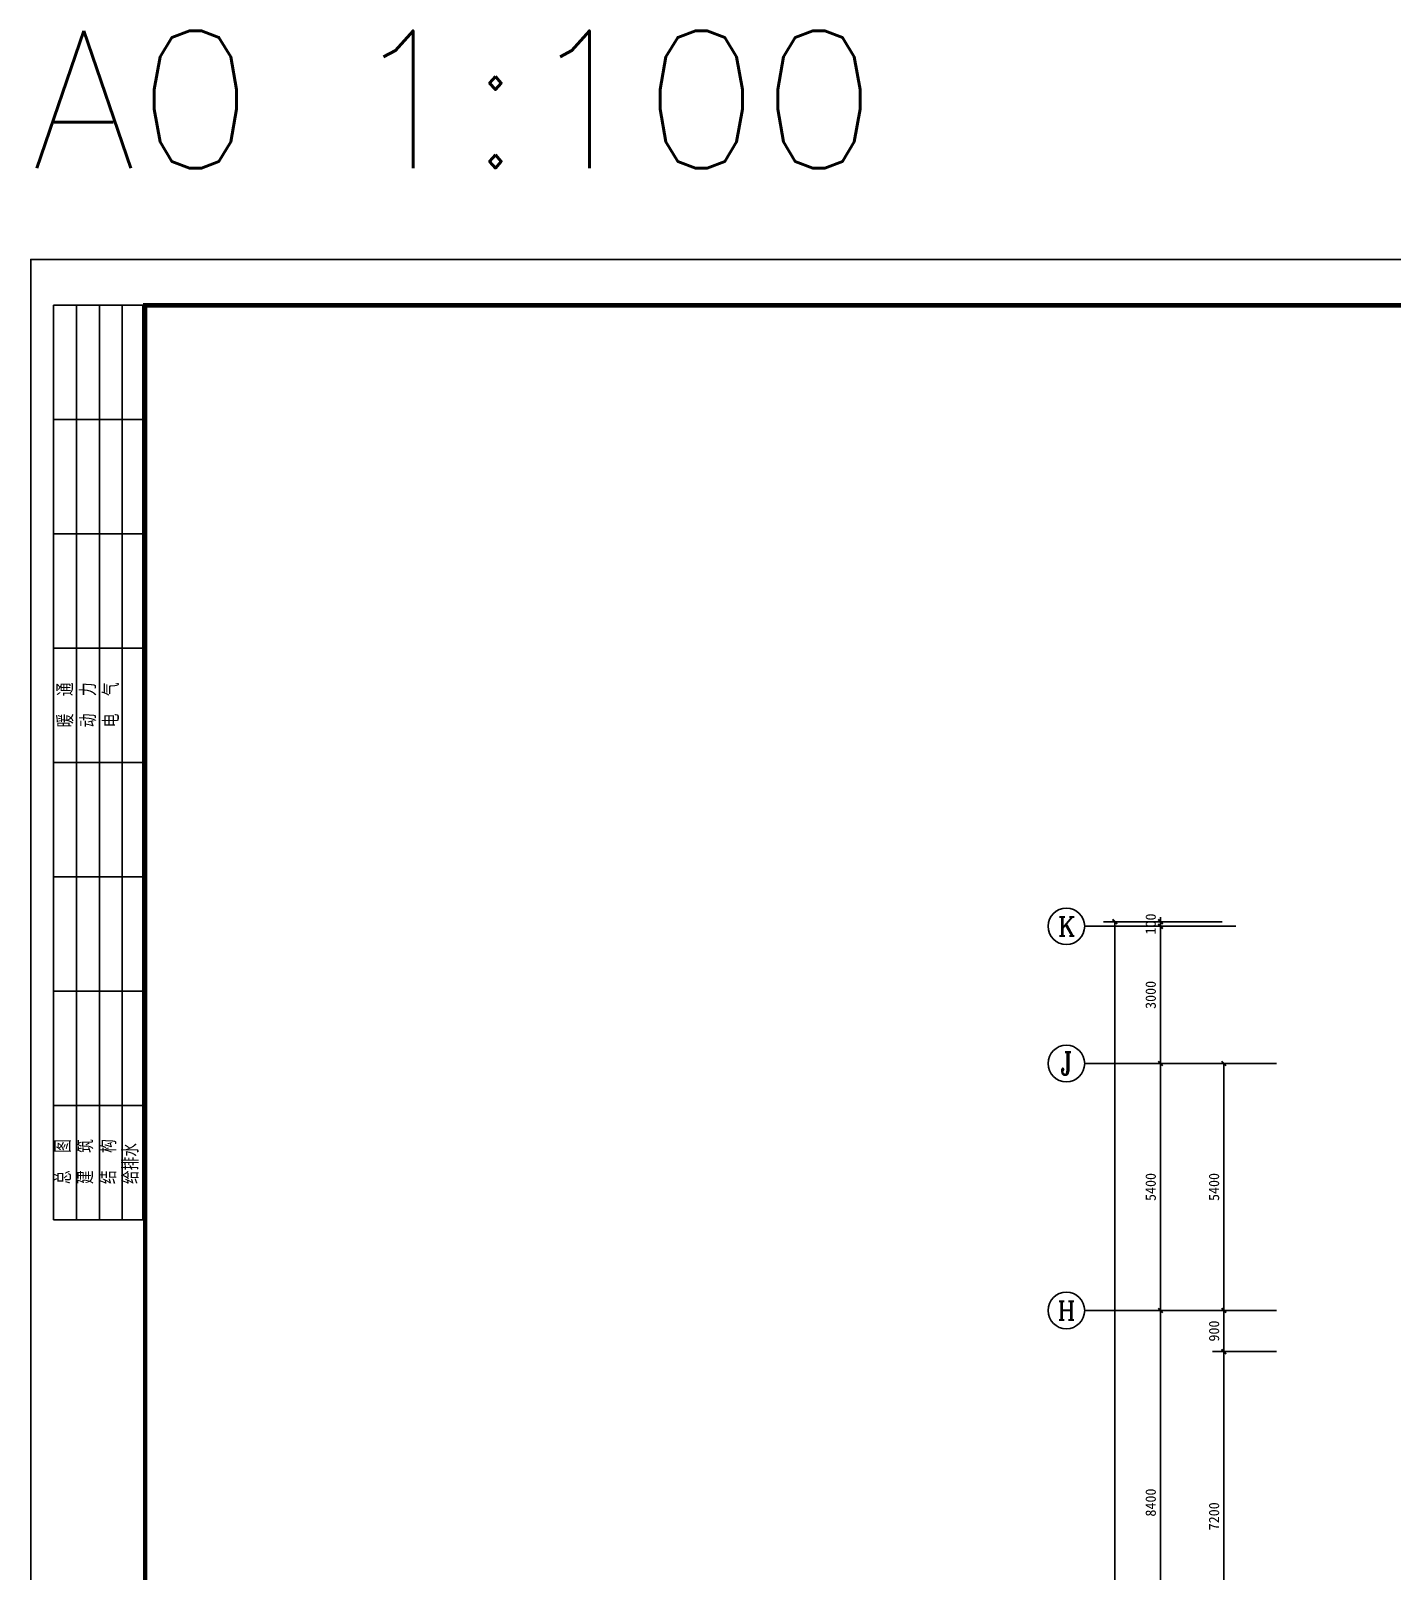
# Model space of a CAD drawing. Extents: x 9734459 to 9908434, y 5249905 to 5598782.
# Drawn here: x 9734459 to 9764222, y 5305325 to 5339005 of the extents above; entities that cross this region are included whole.
import ezdxf
from ezdxf.enums import TextEntityAlignment as Align

# ---------------------------------------------------------------- set-up
doc = ezdxf.new("R2010")
doc.units = 0
doc.header["$LTSCALE"] = 1000
doc.header["$MEASUREMENT"] = 0
doc.linetypes.add('接地线', pattern=[1.35002, 0.5, -1e-05, 1e-05, 0.5, -0.125, 0.1, -0.125])
for name, color, linetype in [('1-建筑底图', 8, 'Continuous'), ('AXIS_TEXT', 7, 'Continuous'), ('BTTK', 7, 'Continuous'), ('PUB_TITLE', 7, 'Continuous'), ('电-线路-接地网', 6, '接地线')]:
    doc.layers.add(name, color=color, linetype=linetype)
doc.layers.add('yichutu', color=7, linetype='Continuous', true_color=0xffffff, plot=False)
doc.styles.add('_TCH_AXIS', font='COMPLEX', dxfattribs={"bigfont": 'GBCBIG'})
doc.styles.add('_TEL_DIM', font='SIMPLEX', dxfattribs={"width": 0.8, "height": 3.5, "bigfont": 'HZTXT'})
doc.styles.add('COMPLEX', font='COMPLEX')
doc.styles.add('HZ(TK)', font='tssdeng.shx', dxfattribs={"width": 0.9, "bigfont": 'tssdchn.shx'})
doc.styles.add('黑体_T3', font='')
doc.styles.get('黑体_T3').set_extended_font_data('SimHei')
doc.dimstyles.new('_TCH_ARCH&&100', dxfattribs={"dimtxt": 225.316456, "dimasz": 100, "dimexe": 250, "dimexo": 300, "dimgap": 100, "dimtad": 1, "dimdec": 0, "dimzin": 0, "dimdsep": 46, "dimtxsty": '黑体_T3', "dimblk": 'ARCHTICK', "dimcen": 0.09, "dimclrt": 7, "dimazin": 2, "dimtfac": 1, "dimtdec": 0, "dimtix": 1, "dimtmove": 2, "dimatfit": 3, "dimfxl": 100, "dimtolj": 1, "dimtzin": 0, "dimarcsym": 0})

# ---------------------------------------------------------------- blocks, each defined once
blk = doc.blocks.new('vhtemplate_2020年新竖式图框_A0')
at = {"layer": 'PUB_TITLE'}
for p, q in [((5, 631), (5, 831)), ((5, 831), (25, 831)), ((10, 831), (10, 631)), ((15, 831), (15, 631)), ((20, 831), (20, 631)), ((24.5, 831), (24.5, 631)), ((25, 831), (25, 631)), ((25, 806), (5, 806)), ((25, 781), (5, 781)), ((25, 756), (5, 756)), ((25, 731), (5, 731)), ((25, 706), (5, 706)), ((25, 681), (5, 681)), ((25, 656), (5, 656)), ((25, 631), (5, 631))]:
    blk.add_line(p, q, dxfattribs=at)
at = {"layer": 'PUB_TITLE', "color": 7}
blk.add_lwpolyline([(0, 0), (1189, 0), (1189, 841), (0, 841)], close=True, dxfattribs=at)
at = {"layer": 'PUB_TITLE', "const_width": 1}
blk.add_lwpolyline([(25, 10), (1179, 10), (1179, 831), (25, 831)], close=True, dxfattribs=at)
at = {"layer": 'BTTK', "color": 4, "style": 'HZ(TK)', "width": 0.9}
for tag, p in [('合作单位', (1144, 743.5)), ('建设单位', (1144, 209.5)), ('工程名称', (1144, 176.5)), ('子项名称', (1154, 160)), ('图纸名称', (1144, 141))]:
    blk.add_attdef(tag, text='', height=3.5, dxfattribs=at).set_placement(p, align=Align.MIDDLE_CENTER)
for tag, p in [('注册证书号', (1156.5, 309.01)), ('注册印章号', (1156.5, 301.01)), ('设计号', (1154, 193)), ('图别', (1137.75, 34)), ('图号', (1170.25, 34)), ('版本号', (1137.75, 26)), ('日期', (1170.25, 26))]:
    blk.add_attdef(tag, text='', height=3.5, dxfattribs=at).set_placement(p, align=Align.MIDDLE)
at = {"layer": 'PUB_TITLE', "style": 'HZ(TK)', "width": 0.9}
for s, p in [('暖  通', (9.32, 738.72)), ('动  力', (14.32, 738.72)), ('电  气', (19.32, 738.72)), ('总  图', (8.82, 638.84)), ('建  筑', (13.7, 638.84)), ('结  构', (18.7, 638.84)), ('给排水', (23.57, 638.84))]:
    blk.add_text(s, height=3.5, rotation=90, dxfattribs=at).set_placement(p)
blk = doc.blocks.new('yct-1189-841-118900-84100-100-0.0')
at = {"layer": 'yichutu', "color": 7, "true_color": 0xffffff}
blk.add_lwpolyline([(0, 0), (0, 84100), (118900, 84100), (118900, 0)], close=True, dxfattribs=at)
at = {"layer": 'yichutu', "color": 7, "true_color": 0xffffff, "style": '_TEL_DIM'}
blk.add_text('A0 1:100', height=3000, dxfattribs=at).set_placement((0, 86100))
blk = doc.blocks.new('_ArchTick')
at = {"color": 0, "linetype": 'ByBlock', "const_width": 0.4}
blk.add_lwpolyline([(-0.5, -0.5), (0.5, 0.5)], dxfattribs=at)
blk = doc.blocks.new('*D122')
at = {"layer": '1-建筑底图', "color": 0, "lineweight": -2, "transparency": 16777216}
for p, q in [((9582644, 5320933), (9581241, 5320933)), ((9581491, 5315533), (9581491, 5320933)), ((9582644, 5315533), (9581241, 5315533))]:
    blk.add_line(p, q, dxfattribs=at)
at = {"layer": 'Defpoints', "color": 0}
for p in [(9581491, 5320933), (9582944, 5320933), (9582944, 5315533)]:
    blk.add_point(p, dxfattribs=at)
at = {"layer": '1-建筑底图', "color": 0, "lineweight": -2, "transparency": 16777216, "xscale": 100, "yscale": 100, "zscale": 100}
for p, rotation in [((9581491, 5320933), 90), ((9581491, 5315533), 270)]:
    blk.add_blockref('_ArchTick', p, dxfattribs=dict(at, rotation=rotation))
at = {"layer": '1-建筑底图', "color": 7, "transparency": 16777216, "insert": (9581277, 5318233), "char_height": 225.3, "attachment_point": 5, "rotation": 90, "style": '黑体_T3'}
blk.add_mtext('\\A1;5400', dxfattribs=at)
blk = doc.blocks.new('*D123')
at = {"layer": '1-建筑底图', "color": 0, "lineweight": -2, "transparency": 16777216}
for p, q in [((9582644, 5315533), (9581241, 5315533)), ((9581491, 5314633), (9581491, 5315533)), ((9582644, 5314633), (9581241, 5314633))]:
    blk.add_line(p, q, dxfattribs=at)
at = {"layer": 'Defpoints', "color": 0}
for p in [(9581491, 5315533), (9582944, 5315533), (9582944, 5314633)]:
    blk.add_point(p, dxfattribs=at)
at = {"layer": '1-建筑底图', "color": 0, "lineweight": -2, "transparency": 16777216, "xscale": 100, "yscale": 100, "zscale": 100}
for p, rotation in [((9581491, 5315533), 90), ((9581491, 5314633), 270)]:
    blk.add_blockref('_ArchTick', p, dxfattribs=dict(at, rotation=rotation))
at = {"layer": '1-建筑底图', "color": 7, "transparency": 16777216, "insert": (9581277, 5315083), "char_height": 225.3, "attachment_point": 5, "rotation": 90, "style": '黑体_T3'}
blk.add_mtext('\\A1;900', dxfattribs=at)
blk = doc.blocks.new('*D124')
at = {"layer": '1-建筑底图', "color": 0, "lineweight": -2, "transparency": 16777216}
for p, q in [((9582644, 5314633), (9581241, 5314633)), ((9581491, 5307433), (9581491, 5314633)), ((9582644, 5307433), (9581241, 5307433))]:
    blk.add_line(p, q, dxfattribs=at)
at = {"layer": 'Defpoints', "color": 0}
for p in [(9581491, 5314633), (9582944, 5314633), (9582944, 5307433)]:
    blk.add_point(p, dxfattribs=at)
at = {"layer": '1-建筑底图', "color": 0, "lineweight": -2, "transparency": 16777216, "xscale": 100, "yscale": 100, "zscale": 100}
for p, rotation in [((9581491, 5314633), 90), ((9581491, 5307433), 270)]:
    blk.add_blockref('_ArchTick', p, dxfattribs=dict(at, rotation=rotation))
at = {"layer": '1-建筑底图', "color": 7, "transparency": 16777216, "insert": (9581277, 5311033), "char_height": 225.3, "attachment_point": 5, "rotation": 90, "style": '黑体_T3'}
blk.add_mtext('\\A1;7200', dxfattribs=at)
blk = doc.blocks.new('*D140')
at = {"layer": '1-建筑底图', "color": 0, "lineweight": -2, "transparency": 16777216}
for p, q in [((9581451, 5324033), (9578856, 5324033)), ((9579106, 5265033), (9579106, 5324033)), ((9581451, 5265033), (9578856, 5265033))]:
    blk.add_line(p, q, dxfattribs=at)
at = {"layer": 'Defpoints', "color": 0}
for p in [(9579106, 5324033), (9581751, 5324033), (9581751, 5265033)]:
    blk.add_point(p, dxfattribs=at)
at = {"layer": '1-建筑底图', "color": 0, "lineweight": -2, "transparency": 16777216, "xscale": 100, "yscale": 100, "zscale": 100}
for p, rotation in [((9579106, 5324033), 90), ((9579106, 5265033), 270)]:
    blk.add_blockref('_ArchTick', p, dxfattribs=dict(at, rotation=rotation))
at = {"layer": '1-建筑底图', "color": 7, "transparency": 16777216, "insert": (9578892, 5294533), "char_height": 225.3, "attachment_point": 5, "rotation": 90, "style": '黑体_T3'}
blk.add_mtext('\\A1;59000', dxfattribs=at)
blk = doc.blocks.new('*D170')
at = {"layer": '1-建筑底图', "color": 0, "lineweight": -2, "transparency": 16777216}
for p, q in [((9581451, 5315533), (9579856, 5315533)), ((9580106, 5307133), (9580106, 5315533)), ((9581451, 5307133), (9579856, 5307133))]:
    blk.add_line(p, q, dxfattribs=at)
at = {"layer": 'Defpoints', "color": 0}
for p in [(9580106, 5315533), (9581751, 5315533), (9581751, 5307133)]:
    blk.add_point(p, dxfattribs=at)
at = {"layer": '1-建筑底图', "color": 0, "lineweight": -2, "transparency": 16777216, "xscale": 100, "yscale": 100, "zscale": 100}
for p, rotation in [((9580106, 5315533), 90), ((9580106, 5307133), 270)]:
    blk.add_blockref('_ArchTick', p, dxfattribs=dict(at, rotation=rotation))
at = {"layer": '1-建筑底图', "color": 7, "transparency": 16777216, "insert": (9579892, 5311333), "char_height": 225.3, "attachment_point": 5, "rotation": 90, "style": '黑体_T3'}
blk.add_mtext('\\A1;8400', dxfattribs=at)
blk = doc.blocks.new('*D171')
at = {"layer": '1-建筑底图', "color": 0, "lineweight": -2, "transparency": 16777216}
for p, q in [((9581451, 5320933), (9579856, 5320933)), ((9580106, 5315533), (9580106, 5320933)), ((9581451, 5315533), (9579856, 5315533))]:
    blk.add_line(p, q, dxfattribs=at)
at = {"layer": 'Defpoints', "color": 0}
for p in [(9580106, 5320933), (9581751, 5320933), (9581751, 5315533)]:
    blk.add_point(p, dxfattribs=at)
at = {"layer": '1-建筑底图', "color": 0, "lineweight": -2, "transparency": 16777216, "xscale": 100, "yscale": 100, "zscale": 100}
for p, rotation in [((9580106, 5320933), 90), ((9580106, 5315533), 270)]:
    blk.add_blockref('_ArchTick', p, dxfattribs=dict(at, rotation=rotation))
at = {"layer": '1-建筑底图', "color": 7, "transparency": 16777216, "insert": (9579892, 5318233), "char_height": 225.3, "attachment_point": 5, "rotation": 90, "style": '黑体_T3'}
blk.add_mtext('\\A1;5400', dxfattribs=at)
blk = doc.blocks.new('*D172')
at = {"layer": '1-建筑底图', "color": 0, "lineweight": -2, "transparency": 16777216}
for p, q in [((9581451, 5323933), (9579856, 5323933)), ((9580106, 5320933), (9580106, 5323933)), ((9581451, 5320933), (9579856, 5320933))]:
    blk.add_line(p, q, dxfattribs=at)
at = {"layer": 'Defpoints', "color": 0}
for p in [(9580106, 5323933), (9581751, 5323933), (9581751, 5320933)]:
    blk.add_point(p, dxfattribs=at)
at = {"layer": '1-建筑底图', "color": 0, "lineweight": -2, "transparency": 16777216, "xscale": 100, "yscale": 100, "zscale": 100}
for p, rotation in [((9580106, 5323933), 90), ((9580106, 5320933), 270)]:
    blk.add_blockref('_ArchTick', p, dxfattribs=dict(at, rotation=rotation))
at = {"layer": '1-建筑底图', "color": 7, "transparency": 16777216, "insert": (9579892, 5322433), "char_height": 225.3, "attachment_point": 5, "rotation": 90, "style": '黑体_T3'}
blk.add_mtext('\\A1;3000', dxfattribs=at)
blk = doc.blocks.new('*D173')
at = {"layer": '1-建筑底图', "color": 0, "lineweight": -2, "transparency": 16777216}
for p, q in [((9580106, 5324033), (9580106, 5324133)), ((9581451, 5324033), (9579856, 5324033)), ((9581451, 5323933), (9579856, 5323933)), ((9580106, 5323933), (9580106, 5324033)), ((9580106, 5323933), (9580106, 5323833))]:
    blk.add_line(p, q, dxfattribs=at)
at = {"layer": 'Defpoints', "color": 0}
for p in [(9580106, 5324033), (9581751, 5324033), (9581751, 5323933)]:
    blk.add_point(p, dxfattribs=at)
at = {"layer": '1-建筑底图', "color": 0, "lineweight": -2, "transparency": 16777216, "xscale": 100, "yscale": 100, "zscale": 100}
for p, rotation in [((9580106, 5324033), 270), ((9580106, 5323933), 90)]:
    blk.add_blockref('_ArchTick', p, dxfattribs=dict(at, rotation=rotation))
at = {"layer": '1-建筑底图', "color": 7, "transparency": 16777216, "insert": (9579892, 5323983), "char_height": 225.3, "attachment_point": 5, "rotation": 90, "style": '黑体_T3'}
blk.add_mtext('\\A1;100', dxfattribs=at)
blk = doc.blocks.new('_AXISO')
blk.add_circle((0, 0), 0.5)
at = {"layer": 'AXIS_TEXT', "style": 'COMPLEX', "width": 1.041667}
blk.add_attdef('A', text='', height=0.56, dxfattribs=at).set_placement((-0.25, -0.28), (0.25, -0.28), align=Align.FIT)
blk = doc.blocks.new('1-建筑底图')
at = {"layer": '1-建筑底图'}
for p, q in [((-10095, 55300), (-13397.6, 55300)), ((-10095, 52300), (-13397.6, 52300)), ((-10095, 46900), (-13397.6, 46900))]:
    blk.add_line(p, q, dxfattribs=at)
ref = blk.add_blockref('_AXISO', (-13797.6, 55300), dxfattribs=dict(at, xscale=800, yscale=800, zscale=800))
ref.add_attrib('A', 'K', dxfattribs={"layer": 'AXIS_TEXT', "height": 415.3, "style": '_TCH_AXIS'}).set_placement((-13985.4, 55092.4), (-13609.7, 55092.4), align=Align.FIT)
ref = blk.add_blockref('_AXISO', (-13797.6, 52300), dxfattribs=dict(at, xscale=800, yscale=800, zscale=800))
ref.add_attrib('A', 'J', dxfattribs={"layer": 'AXIS_TEXT', "height": 496.1, "style": '_TCH_AXIS'}).set_placement((-13927.5, 52052), (-13667.7, 52052), align=Align.FIT)
ref = blk.add_blockref('_AXISO', (-13797.6, 46900), dxfattribs=dict(at, xscale=800, yscale=800, zscale=800))
ref.add_attrib('A', 'H', dxfattribs={"layer": 'AXIS_TEXT', "height": 405.5, "style": '_TCH_AXIS'}).set_placement((-13990.7, 46697.2), (-13604.5, 46697.2), align=Align.FIT)
for p1, p2, distance, picture, middle in [((-10095, 55300), (-10095, 55400), 1644.7, '*D173', (-11953.6, 55350)), ((-10095, -3600), (-10095, 55400), 2644.7, '*D140', (-12953.6, 25900)), ((-10095, 52300), (-10095, 55300), 1644.7, '*D172', (-11953.6, 53800)), ((-10095, 46900), (-10095, 52300), 1644.7, '*D171', (-11953.6, 49600)), ((-8901.5, 46900), (-8901.5, 52300), 1453, '*D122', (-10568.4, 49600)), ((-10095, 38500), (-10095, 46900), 1644.7, '*D170', (-11953.6, 42700)), ((-8901.5, 46000), (-8901.5, 46900), 1453, '*D123', (-10568.4, 46450)), ((-8901.5, 38800), (-8901.5, 46000), 1453, '*D124', (-10568.4, 42400))]:
    dim = blk.add_aligned_dim(p1=p1, p2=p2, distance=distance, dimstyle='_TCH_ARCH&&100', dxfattribs=at)
    dim.commit()
    dim.dimension.update_dxf_attribs({"geometry": picture, "text_midpoint": middle, "insert": (-9591845.6, -5268632.6)})

msp = doc.modelspace()

# ---------------------------------------------------------------- block references
at = {"layer": '1-建筑底图'}
msp.add_blockref('1-建筑底图', (9770897, 5264125), dxfattribs=at)
at = {"layer": 'yichutu', "linetype": 'ByBlock'}
msp.add_blockref('yct-1189-841-118900-84100-100-0.0', (9734459, 5249905), dxfattribs=at)
at = {"layer": '电-线路-接地网', "linetype": 'ByBlock', "xscale": 100, "yscale": 100, "zscale": 100}
msp.add_blockref('vhtemplate_2020年新竖式图框_A0', (9734459, 5249905), dxfattribs=at)

doc.saveas('drawing.dxf')
